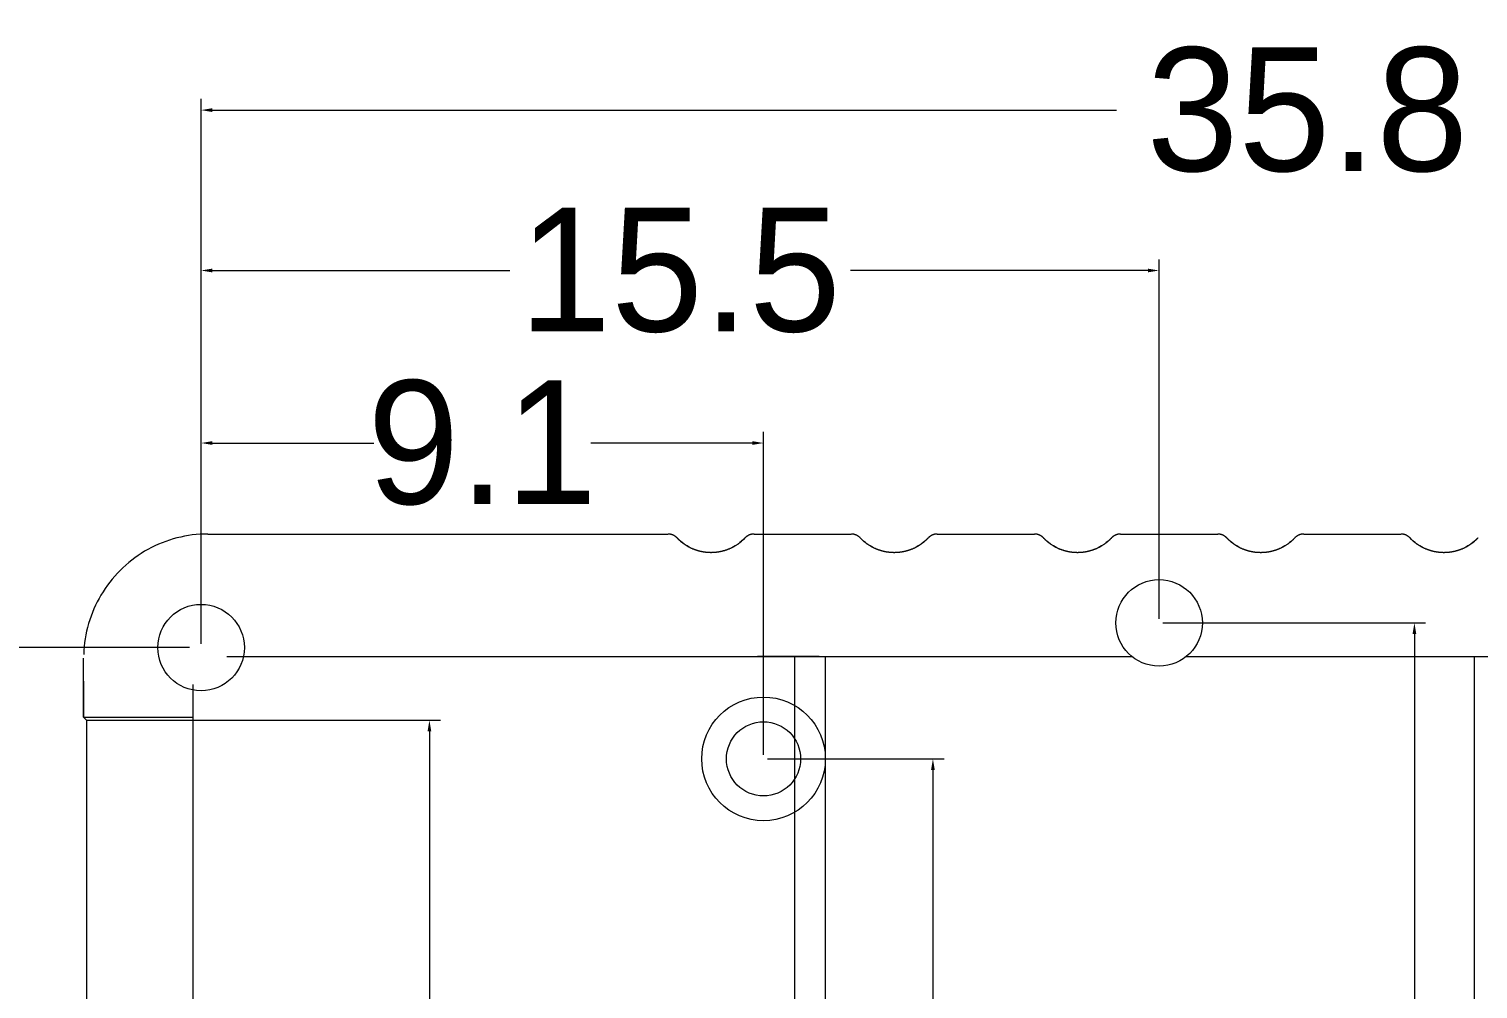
# Model space of a CAD drawing. Extents: x -778 to -614, y -2061 to -1833.
# Drawn here: x -670.5 to -647.05, y -2012.66 to -1997.13 of the extents above; entities that cross this region are included whole.
import ezdxf

# ---------------------------------------------------------------- set-up
doc = ezdxf.new("R2010")
doc.units = 0
doc.header["$MEASUREMENT"] = 0
doc.layers.add('3', color=7, linetype='Continuous')
doc.dimstyles.get("Standard").update_dxf_attribs({"dimtxt": 0.18, "dimasz": 0.18, "dimexe": 0.18, "dimexo": 0.0625, "dimgap": 0.09, "dimtad": 0, "dimtih": 1, "dimtoh": 1, "dimdec": 4, "dimzin": 0, "dimdsep": 46, "dimtxsty": 'Standard', "dimcen": 0.09, "dimadec": 0, "dimazin": 0, "dimtfac": 1, "dimtdec": 4, "dimtofl": 0, "dimtmove": 0, "dimatfit": 3, "dimfxl": 1, "dimtolj": 1, "dimtzin": 0, "dimarcsym": 0})

# ---------------------------------------------------------------- blocks, each defined once
blk = doc.blocks.new('*D84')
at = {"color": 0, "linetype": 'Continuous', "lineweight": 0}
for p, q in [((-667.714, -2007.075), (-667.714, -2003.648)), ((-667.534, -2003.828), (-664.921, -2003.828)), ((-658.794, -2003.828), (-661.407, -2003.828)), ((-658.614, -2008.875), (-658.614, -2003.648))]:
    blk.add_line(p, q, dxfattribs=at)
for points in [[(-667.534, -2003.798), (-667.534, -2003.858), (-667.714, -2003.828)], [(-658.794, -2003.798), (-658.794, -2003.858), (-658.614, -2003.828)]]:
    blk.add_solid(points, dxfattribs=at)
at = {"layer": 'Defpoints', "color": 0, "linetype": 'Continuous', "lineweight": 0}
for p in [(-658.614, -2003.828), (-667.714, -2007.138), (-658.614, -2008.938)]:
    blk.add_point(p, dxfattribs=at)
at = {"color": 0, "linetype": 'Continuous', "lineweight": 0, "insert": (-663.164, -2003.828), "char_height": 2, "attachment_point": 5}
blk.add_mtext('\\A1;9.1', dxfattribs=at)
blk = doc.blocks.new('*D85')
at = {"color": 0, "linetype": 'Continuous', "lineweight": 0}
for p, q in [((-667.714, -2007.013), (-667.714, -2000.857)), ((-652.214, -2006.675), (-652.214, -2000.857)), ((-667.534, -2001.037), (-662.721, -2001.037)), ((-652.394, -2001.037), (-657.207, -2001.037))]:
    blk.add_line(p, q, dxfattribs=at)
for points in [[(-667.534, -2001.007), (-667.534, -2001.067), (-667.714, -2001.037)], [(-652.394, -2001.007), (-652.394, -2001.067), (-652.214, -2001.037)]]:
    blk.add_solid(points, dxfattribs=at)
at = {"layer": 'Defpoints', "color": 0, "linetype": 'Continuous', "lineweight": 0}
for p in [(-652.214, -2001.037), (-652.214, -2006.738), (-667.714, -2007.075)]:
    blk.add_point(p, dxfattribs=at)
at = {"color": 0, "linetype": 'Continuous', "lineweight": 0, "insert": (-659.964, -2001.037), "char_height": 2, "attachment_point": 5}
blk.add_mtext('\\A1;15.5', dxfattribs=at)
blk = doc.blocks.new('*D86')
at = {"color": 0, "linetype": 'Continuous', "lineweight": 0}
for p, q in [((-667.714, -2007.013), (-667.714, -1998.262)), ((-667.534, -1998.442), (-652.904, -1998.442)), ((-632.094, -1998.442), (-646.724, -1998.442)), ((-631.914, -2008.475), (-631.914, -1998.262))]:
    blk.add_line(p, q, dxfattribs=at)
for points in [[(-667.534, -1998.412), (-667.534, -1998.472), (-667.714, -1998.442)], [(-632.094, -1998.412), (-632.094, -1998.472), (-631.914, -1998.442)]]:
    blk.add_solid(points, dxfattribs=at)
at = {"layer": 'Defpoints', "color": 0, "linetype": 'Continuous', "lineweight": 0}
for p in [(-631.914, -1998.442), (-667.714, -2007.075), (-631.914, -2008.538)]:
    blk.add_point(p, dxfattribs=at)
at = {"color": 0, "linetype": 'Continuous', "lineweight": 0, "insert": (-649.814, -1998.442), "char_height": 2, "attachment_point": 5}
blk.add_mtext('\\A1;35.8', dxfattribs=at)
blk = doc.blocks.new('*D89')
at = {"color": 0, "linetype": 'Continuous', "lineweight": 0}
for p, q in [((-667.904, -2007.138), (-672.657, -2007.138)), ((-672.477, -2007.318), (-672.477, -2013.248)), ((-672.477, -2021.358), (-672.477, -2015.428)), ((-667.777, -2021.538), (-672.657, -2021.538))]:
    blk.add_line(p, q, dxfattribs=at)
for points in [[(-672.507, -2007.318), (-672.447, -2007.318), (-672.477, -2007.138)], [(-672.507, -2021.358), (-672.447, -2021.358), (-672.477, -2021.538)]]:
    blk.add_solid(points, dxfattribs=at)
at = {"layer": 'Defpoints', "color": 0, "linetype": 'Continuous', "lineweight": 0}
for p in [(-667.842, -2007.138), (-672.477, -2021.538), (-667.714, -2021.538)]:
    blk.add_point(p, dxfattribs=at)
at = {"color": 0, "linetype": 'Continuous', "lineweight": 0, "insert": (-672.477, -2014.338), "char_height": 2, "attachment_point": 5}
blk.add_mtext('\\A1;14.4', dxfattribs=at)
blk = doc.blocks.new('*D110')
at = {"color": 0, "linetype": 'Continuous', "lineweight": 0}
for p, q in [((-668.643, -2008.311), (-663.84, -2008.311)), ((-664.02, -2008.491), (-664.02, -2013.256)), ((-664.02, -2020.2), (-664.02, -2015.436)), ((-668.643, -2020.38), (-663.84, -2020.38))]:
    blk.add_line(p, q, dxfattribs=at)
for points in [[(-664.05, -2008.491), (-663.99, -2008.491), (-664.02, -2008.311)], [(-664.05, -2020.2), (-663.99, -2020.2), (-664.02, -2020.38)]]:
    blk.add_solid(points, dxfattribs=at)
at = {"layer": 'Defpoints', "color": 0, "linetype": 'Continuous', "lineweight": 0}
for p in [(-668.705, -2008.311), (-668.705, -2020.38), (-664.02, -2020.38)]:
    blk.add_point(p, dxfattribs=at)
at = {"color": 0, "linetype": 'Continuous', "lineweight": 0, "insert": (-664.02, -2014.346), "char_height": 2, "attachment_point": 5}
blk.add_mtext('\\A1;12.07', dxfattribs=at)
blk = doc.blocks.new('*D111')
at = {"color": 0, "linetype": 'Continuous', "lineweight": 0}
for p, q in [((-658.552, -2008.938), (-655.693, -2008.938)), ((-655.873, -2009.118), (-655.873, -2013.248)), ((-655.873, -2019.558), (-655.873, -2015.428)), ((-658.552, -2019.738), (-655.693, -2019.738))]:
    blk.add_line(p, q, dxfattribs=at)
for points in [[(-655.903, -2009.118), (-655.843, -2009.118), (-655.873, -2008.938)], [(-655.903, -2019.558), (-655.843, -2019.558), (-655.873, -2019.738)]]:
    blk.add_solid(points, dxfattribs=at)
at = {"layer": 'Defpoints', "color": 0, "linetype": 'Continuous', "lineweight": 0}
for p in [(-658.614, -2008.938), (-655.873, -2008.938), (-658.614, -2019.738)]:
    blk.add_point(p, dxfattribs=at)
at = {"color": 0, "linetype": 'Continuous', "lineweight": 0, "insert": (-655.873, -2014.338), "char_height": 2, "attachment_point": 5}
blk.add_mtext('\\A1;10.8', dxfattribs=at)
blk = doc.blocks.new('*D112')
at = {"color": 0, "linetype": 'Continuous', "lineweight": 0}
for p, q in [((-652.152, -2006.738), (-647.903, -2006.738)), ((-648.083, -2006.918), (-648.083, -2013.248)), ((-648.083, -2021.758), (-648.083, -2015.428)), ((-652.152, -2021.938), (-647.903, -2021.938))]:
    blk.add_line(p, q, dxfattribs=at)
for points in [[(-648.113, -2006.918), (-648.053, -2006.918), (-648.083, -2006.738)], [(-648.113, -2021.758), (-648.053, -2021.758), (-648.083, -2021.938)]]:
    blk.add_solid(points, dxfattribs=at)
at = {"layer": 'Defpoints', "color": 0, "linetype": 'Continuous', "lineweight": 0}
for p in [(-652.214, -2006.738), (-652.214, -2021.938), (-648.083, -2021.938)]:
    blk.add_point(p, dxfattribs=at)
at = {"color": 0, "linetype": 'Continuous', "lineweight": 0, "insert": (-648.083, -2014.338), "char_height": 2, "attachment_point": 5}
blk.add_mtext('\\A1;15.2', dxfattribs=at)

msp = doc.modelspace()

# ---------------------------------------------------------------- linework, layer by layer
at = {"layer": '3', "color": 213, "linetype": 'Continuous', "lineweight": 0}
for p, q in [((-667.604, -2005.301), (-660.16, -2005.301)), ((-667.604, -2005.301), (-660.16, -2005.301)), ((-658.767, -2005.301), (-657.195, -2005.301)), ((-658.767, -2005.301), (-657.195, -2005.301)), ((-655.802, -2005.301), (-654.23, -2005.301)), ((-655.802, -2005.301), (-654.23, -2005.301)), ((-652.838, -2005.301), (-651.266, -2005.301)), ((-652.838, -2005.301), (-651.266, -2005.301)), ((-649.873, -2005.301), (-648.301, -2005.301)), ((-649.873, -2005.301), (-648.301, -2005.301)), ((-669.614, -2008.265), (-669.614, -2007.31)), ((-669.614, -2008.265), (-669.614, -2007.31)), ((-669.614, -2008.053), (-669.614, -2007.31)), ((-667.299, -2007.284), (-659.905, -2007.284)), ((-663.413, -2007.284), (-652.651, -2007.284)), ((-657.714, -2007.284), (-658.714, -2007.284)), ((-658.114, -2007.284), (-658.114, -2020.891)), ((-658.114, -2007.284), (-658.114, -2021.391)), ((-657.614, -2007.284), (-657.614, -2021.391)), ((-657.614, -2007.284), (-657.614, -2020.891)), ((-651.777, -2007.284), (-635.214, -2007.284)), ((-647.114, -2007.284), (-647.114, -2021.391)), ((-669.614, -2007.682), (-669.614, -2008.265)), ((-667.842, -2020.426), (-667.842, -2007.735)), ((-669.614, -2008.265), (-669.568, -2008.311)), ((-669.614, -2008.265), (-667.842, -2008.265)), ((-669.568, -2008.311), (-669.568, -2020.38)), ((-669.568, -2008.311), (-667.842, -2008.311))]:
    msp.add_line(p, q, dxfattribs=at)
for points in [[(-667.604, -2005.301, 0), (-667.667, -2005.302, 0), (-667.731, -2005.304, 0), (-667.793, -2005.309, 0), (-667.856, -2005.316, 0), (-667.919, -2005.325, 0), (-667.981, -2005.336, 0), (-668.043, -2005.349, 0), (-668.104, -2005.364, 0), (-668.165, -2005.38, 0), (-668.225, -2005.399, 0), (-668.285, -2005.419, 0), (-668.344, -2005.442, 0), (-668.403, -2005.466, 0), (-668.46, -2005.492, 0), (-668.517, -2005.52, 0), (-668.573, -2005.549, 0), (-668.627, -2005.58, 0), (-668.681, -2005.613, 0), (-668.734, -2005.648, 0), (-668.786, -2005.684, 0), (-668.836, -2005.722, 0), (-668.885, -2005.762, 0), (-668.933, -2005.803, 0), (-668.98, -2005.845, 0), (-669.025, -2005.889, 0), (-669.069, -2005.934, 0), (-669.112, -2005.981, 0), (-669.153, -2006.029, 0), (-669.192, -2006.078, 0), (-669.23, -2006.129, 0), (-669.267, -2006.181, 0), (-669.301, -2006.233, 0), (-669.334, -2006.287, 0), (-669.365, -2006.342, 0), (-669.395, -2006.398, 0), (-669.423, -2006.454, 0), (-669.449, -2006.512, 0), (-669.473, -2006.57, 0), (-669.495, -2006.629, 0), (-669.516, -2006.689, 0), (-669.534, -2006.749, 0), (-669.551, -2006.81, 0), (-669.566, -2006.872, 0), (-669.578, -2006.934, 0), (-669.589, -2006.996, 0), (-669.598, -2007.058, 0), (-669.605, -2007.121, 0), (-669.61, -2007.184, 0), (-669.613, -2007.247, 0)], [(-667.604, -2005.301, 0), (-667.667, -2005.302, 0), (-667.731, -2005.304, 0), (-667.793, -2005.309, 0), (-667.856, -2005.316, 0), (-667.919, -2005.325, 0), (-667.981, -2005.336, 0), (-668.043, -2005.349, 0), (-668.104, -2005.364, 0), (-668.165, -2005.38, 0), (-668.225, -2005.399, 0), (-668.285, -2005.419, 0), (-668.344, -2005.442, 0), (-668.403, -2005.466, 0), (-668.46, -2005.492, 0), (-668.517, -2005.52, 0), (-668.573, -2005.549, 0), (-668.627, -2005.58, 0), (-668.681, -2005.613, 0), (-668.734, -2005.648, 0), (-668.786, -2005.684, 0), (-668.836, -2005.722, 0), (-668.885, -2005.762, 0), (-668.933, -2005.803, 0), (-668.98, -2005.845, 0), (-669.025, -2005.889, 0), (-669.069, -2005.934, 0), (-669.112, -2005.981, 0), (-669.153, -2006.029, 0), (-669.192, -2006.078, 0), (-669.23, -2006.129, 0), (-669.267, -2006.181, 0), (-669.301, -2006.233, 0), (-669.334, -2006.287, 0), (-669.365, -2006.342, 0), (-669.395, -2006.398, 0), (-669.423, -2006.454, 0), (-669.449, -2006.512, 0), (-669.473, -2006.57, 0), (-669.495, -2006.629, 0), (-669.516, -2006.689, 0), (-669.534, -2006.749, 0), (-669.551, -2006.81, 0), (-669.566, -2006.872, 0), (-669.578, -2006.934, 0), (-669.589, -2006.996, 0), (-669.598, -2007.058, 0), (-669.605, -2007.121, 0), (-669.61, -2007.184, 0), (-669.613, -2007.247, 0)], [(-660.013, -2005.364, 0), (-660.015, -2005.362, 0), (-660.018, -2005.359, 0), (-660.02, -2005.357, 0), (-660.022, -2005.355, 0), (-660.025, -2005.353, 0), (-660.027, -2005.35, 0), (-660.03, -2005.348, 0), (-660.032, -2005.346, 0), (-660.035, -2005.344, 0), (-660.038, -2005.342, 0), (-660.04, -2005.34, 0), (-660.043, -2005.338, 0), (-660.046, -2005.336, 0), (-660.048, -2005.334, 0), (-660.051, -2005.333, 0), (-660.054, -2005.331, 0), (-660.057, -2005.329, 0), (-660.059, -2005.327, 0), (-660.062, -2005.326, 0), (-660.065, -2005.324, 0), (-660.068, -2005.323, 0), (-660.071, -2005.321, 0), (-660.074, -2005.32, 0), (-660.077, -2005.318, 0), (-660.08, -2005.317, 0), (-660.083, -2005.316, 0), (-660.086, -2005.315, 0), (-660.089, -2005.313, 0), (-660.092, -2005.312, 0), (-660.095, -2005.311, 0), (-660.098, -2005.31, 0), (-660.102, -2005.309, 0), (-660.105, -2005.308, 0), (-660.108, -2005.307, 0), (-660.111, -2005.307, 0), (-660.114, -2005.306, 0), (-660.117, -2005.305, 0), (-660.121, -2005.304, 0), (-660.124, -2005.304, 0), (-660.127, -2005.303, 0), (-660.13, -2005.303, 0), (-660.134, -2005.302, 0), (-660.137, -2005.302, 0), (-660.14, -2005.302, 0), (-660.143, -2005.301, 0), (-660.147, -2005.301, 0), (-660.15, -2005.301, 0), (-660.153, -2005.301, 0), (-660.157, -2005.301, 0)], [(-660.013, -2005.364, 0), (-660.015, -2005.362, 0), (-660.018, -2005.359, 0), (-660.02, -2005.357, 0), (-660.023, -2005.355, 0), (-660.025, -2005.353, 0), (-660.027, -2005.35, 0), (-660.03, -2005.348, 0), (-660.032, -2005.346, 0), (-660.035, -2005.344, 0), (-660.038, -2005.342, 0), (-660.04, -2005.34, 0), (-660.043, -2005.338, 0), (-660.046, -2005.336, 0), (-660.048, -2005.334, 0), (-660.051, -2005.333, 0), (-660.054, -2005.331, 0), (-660.057, -2005.329, 0), (-660.059, -2005.327, 0), (-660.062, -2005.326, 0), (-660.065, -2005.324, 0), (-660.068, -2005.323, 0), (-660.071, -2005.321, 0), (-660.074, -2005.32, 0), (-660.077, -2005.318, 0), (-660.08, -2005.317, 0), (-660.083, -2005.316, 0), (-660.086, -2005.315, 0), (-660.089, -2005.313, 0), (-660.092, -2005.312, 0), (-660.095, -2005.311, 0), (-660.098, -2005.31, 0), (-660.102, -2005.309, 0), (-660.105, -2005.308, 0), (-660.108, -2005.307, 0), (-660.111, -2005.307, 0), (-660.114, -2005.306, 0), (-660.117, -2005.305, 0), (-660.121, -2005.304, 0), (-660.124, -2005.304, 0), (-660.127, -2005.303, 0), (-660.13, -2005.303, 0), (-660.134, -2005.302, 0), (-660.137, -2005.302, 0), (-660.14, -2005.301, 0), (-660.143, -2005.301, 0), (-660.147, -2005.301, 0), (-660.15, -2005.301, 0), (-660.153, -2005.301, 0), (-660.157, -2005.301, 0)], [(-658.767, -2005.3, 0), (-658.771, -2005.301, 0), (-658.774, -2005.301, 0), (-658.777, -2005.301, 0), (-658.78, -2005.301, 0), (-658.784, -2005.301, 0), (-658.787, -2005.301, 0), (-658.79, -2005.302, 0), (-658.793, -2005.302, 0), (-658.797, -2005.303, 0), (-658.8, -2005.303, 0), (-658.803, -2005.304, 0), (-658.806, -2005.304, 0), (-658.81, -2005.305, 0), (-658.813, -2005.306, 0), (-658.816, -2005.307, 0), (-658.819, -2005.307, 0), (-658.822, -2005.308, 0), (-658.826, -2005.309, 0), (-658.829, -2005.31, 0), (-658.832, -2005.311, 0), (-658.835, -2005.312, 0), (-658.838, -2005.313, 0), (-658.841, -2005.315, 0), (-658.844, -2005.316, 0), (-658.847, -2005.317, 0), (-658.85, -2005.318, 0), (-658.853, -2005.32, 0), (-658.856, -2005.321, 0), (-658.859, -2005.323, 0), (-658.862, -2005.324, 0), (-658.865, -2005.326, 0), (-658.868, -2005.327, 0), (-658.87, -2005.329, 0), (-658.873, -2005.331, 0), (-658.876, -2005.333, 0), (-658.879, -2005.334, 0), (-658.882, -2005.336, 0), (-658.884, -2005.338, 0), (-658.887, -2005.34, 0), (-658.889, -2005.342, 0), (-658.892, -2005.344, 0), (-658.895, -2005.346, 0), (-658.897, -2005.348, 0), (-658.9, -2005.35, 0), (-658.902, -2005.353, 0), (-658.904, -2005.355, 0), (-658.907, -2005.357, 0), (-658.909, -2005.359, 0), (-658.912, -2005.362, 0)], [(-658.767, -2005.301, 0), (-658.771, -2005.301, 0), (-658.774, -2005.301, 0), (-658.777, -2005.301, 0), (-658.78, -2005.301, 0), (-658.784, -2005.301, 0), (-658.787, -2005.301, 0), (-658.79, -2005.302, 0), (-658.793, -2005.302, 0), (-658.797, -2005.303, 0), (-658.8, -2005.303, 0), (-658.803, -2005.304, 0), (-658.806, -2005.304, 0), (-658.81, -2005.305, 0), (-658.813, -2005.306, 0), (-658.816, -2005.307, 0), (-658.819, -2005.307, 0), (-658.822, -2005.308, 0), (-658.826, -2005.309, 0), (-658.829, -2005.31, 0), (-658.832, -2005.311, 0), (-658.835, -2005.312, 0), (-658.838, -2005.313, 0), (-658.841, -2005.315, 0), (-658.844, -2005.316, 0), (-658.847, -2005.317, 0), (-658.85, -2005.318, 0), (-658.853, -2005.32, 0), (-658.856, -2005.321, 0), (-658.859, -2005.323, 0), (-658.862, -2005.324, 0), (-658.865, -2005.326, 0), (-658.868, -2005.327, 0), (-658.87, -2005.329, 0), (-658.873, -2005.331, 0), (-658.876, -2005.333, 0), (-658.879, -2005.334, 0), (-658.882, -2005.336, 0), (-658.884, -2005.338, 0), (-658.887, -2005.34, 0), (-658.889, -2005.342, 0), (-658.892, -2005.344, 0), (-658.895, -2005.346, 0), (-658.897, -2005.348, 0), (-658.9, -2005.35, 0), (-658.902, -2005.353, 0), (-658.905, -2005.355, 0), (-658.907, -2005.357, 0), (-658.909, -2005.359, 0), (-658.912, -2005.362, 0)], [(-657.048, -2005.364, 0), (-657.051, -2005.362, 0), (-657.053, -2005.359, 0), (-657.055, -2005.357, 0), (-657.058, -2005.355, 0), (-657.06, -2005.353, 0), (-657.063, -2005.35, 0), (-657.065, -2005.348, 0), (-657.068, -2005.346, 0), (-657.07, -2005.344, 0), (-657.073, -2005.342, 0), (-657.075, -2005.34, 0), (-657.078, -2005.338, 0), (-657.081, -2005.336, 0), (-657.083, -2005.334, 0), (-657.086, -2005.333, 0), (-657.089, -2005.331, 0), (-657.092, -2005.329, 0), (-657.095, -2005.327, 0), (-657.097, -2005.326, 0), (-657.1, -2005.324, 0), (-657.103, -2005.323, 0), (-657.106, -2005.321, 0), (-657.109, -2005.32, 0), (-657.112, -2005.318, 0), (-657.115, -2005.317, 0), (-657.118, -2005.316, 0), (-657.121, -2005.315, 0), (-657.124, -2005.313, 0), (-657.127, -2005.312, 0), (-657.13, -2005.311, 0), (-657.134, -2005.31, 0), (-657.137, -2005.309, 0), (-657.14, -2005.308, 0), (-657.143, -2005.307, 0), (-657.146, -2005.307, 0), (-657.149, -2005.306, 0), (-657.153, -2005.305, 0), (-657.156, -2005.304, 0), (-657.159, -2005.304, 0), (-657.162, -2005.303, 0), (-657.166, -2005.303, 0), (-657.169, -2005.302, 0), (-657.172, -2005.302, 0), (-657.175, -2005.302, 0), (-657.179, -2005.301, 0), (-657.182, -2005.301, 0), (-657.185, -2005.301, 0), (-657.188, -2005.301, 0), (-657.192, -2005.301, 0)], [(-657.048, -2005.364, 0), (-657.051, -2005.362, 0), (-657.053, -2005.359, 0), (-657.055, -2005.357, 0), (-657.058, -2005.355, 0), (-657.06, -2005.353, 0), (-657.063, -2005.35, 0), (-657.065, -2005.348, 0), (-657.068, -2005.346, 0), (-657.07, -2005.344, 0), (-657.073, -2005.342, 0), (-657.075, -2005.34, 0), (-657.078, -2005.338, 0), (-657.081, -2005.336, 0), (-657.083, -2005.334, 0), (-657.086, -2005.333, 0), (-657.089, -2005.331, 0), (-657.092, -2005.329, 0), (-657.095, -2005.327, 0), (-657.097, -2005.326, 0), (-657.1, -2005.324, 0), (-657.103, -2005.323, 0), (-657.106, -2005.321, 0), (-657.109, -2005.32, 0), (-657.112, -2005.318, 0), (-657.115, -2005.317, 0), (-657.118, -2005.316, 0), (-657.121, -2005.315, 0), (-657.124, -2005.313, 0), (-657.127, -2005.312, 0), (-657.13, -2005.311, 0), (-657.134, -2005.31, 0), (-657.137, -2005.309, 0), (-657.14, -2005.308, 0), (-657.143, -2005.307, 0), (-657.146, -2005.307, 0), (-657.149, -2005.306, 0), (-657.153, -2005.305, 0), (-657.156, -2005.304, 0), (-657.159, -2005.304, 0), (-657.162, -2005.303, 0), (-657.166, -2005.303, 0), (-657.169, -2005.302, 0), (-657.172, -2005.302, 0), (-657.175, -2005.301, 0), (-657.179, -2005.301, 0), (-657.182, -2005.301, 0), (-657.185, -2005.301, 0), (-657.188, -2005.301, 0), (-657.192, -2005.301, 0)], [(-655.802, -2005.3, 0), (-655.806, -2005.301, 0), (-655.809, -2005.301, 0), (-655.812, -2005.301, 0), (-655.816, -2005.301, 0), (-655.819, -2005.301, 0), (-655.822, -2005.301, 0), (-655.825, -2005.302, 0), (-655.829, -2005.302, 0), (-655.832, -2005.303, 0), (-655.835, -2005.303, 0), (-655.838, -2005.304, 0), (-655.842, -2005.304, 0), (-655.845, -2005.305, 0), (-655.848, -2005.306, 0), (-655.851, -2005.307, 0), (-655.854, -2005.307, 0), (-655.858, -2005.308, 0), (-655.861, -2005.309, 0), (-655.864, -2005.31, 0), (-655.867, -2005.311, 0), (-655.87, -2005.312, 0), (-655.873, -2005.313, 0), (-655.876, -2005.315, 0), (-655.879, -2005.316, 0), (-655.882, -2005.317, 0), (-655.885, -2005.318, 0), (-655.888, -2005.32, 0), (-655.891, -2005.321, 0), (-655.894, -2005.323, 0), (-655.897, -2005.324, 0), (-655.9, -2005.326, 0), (-655.903, -2005.327, 0), (-655.906, -2005.329, 0), (-655.909, -2005.331, 0), (-655.911, -2005.333, 0), (-655.914, -2005.334, 0), (-655.917, -2005.336, 0), (-655.919, -2005.338, 0), (-655.922, -2005.34, 0), (-655.925, -2005.342, 0), (-655.927, -2005.344, 0), (-655.93, -2005.346, 0), (-655.932, -2005.348, 0), (-655.935, -2005.35, 0), (-655.937, -2005.353, 0), (-655.94, -2005.355, 0), (-655.942, -2005.357, 0), (-655.944, -2005.359, 0), (-655.947, -2005.362, 0)], [(-655.802, -2005.301, 0), (-655.806, -2005.301, 0), (-655.809, -2005.301, 0), (-655.812, -2005.301, 0), (-655.816, -2005.301, 0), (-655.819, -2005.301, 0), (-655.822, -2005.301, 0), (-655.825, -2005.302, 0), (-655.829, -2005.302, 0), (-655.832, -2005.303, 0), (-655.835, -2005.303, 0), (-655.838, -2005.304, 0), (-655.842, -2005.304, 0), (-655.845, -2005.305, 0), (-655.848, -2005.306, 0), (-655.851, -2005.307, 0), (-655.854, -2005.307, 0), (-655.858, -2005.308, 0), (-655.861, -2005.309, 0), (-655.864, -2005.31, 0), (-655.867, -2005.311, 0), (-655.87, -2005.312, 0), (-655.873, -2005.313, 0), (-655.876, -2005.315, 0), (-655.879, -2005.316, 0), (-655.882, -2005.317, 0), (-655.885, -2005.318, 0), (-655.888, -2005.32, 0), (-655.891, -2005.321, 0), (-655.894, -2005.323, 0), (-655.897, -2005.324, 0), (-655.9, -2005.326, 0), (-655.903, -2005.327, 0), (-655.906, -2005.329, 0), (-655.909, -2005.331, 0), (-655.911, -2005.333, 0), (-655.914, -2005.334, 0), (-655.917, -2005.336, 0), (-655.919, -2005.338, 0), (-655.922, -2005.34, 0), (-655.925, -2005.342, 0), (-655.927, -2005.344, 0), (-655.93, -2005.346, 0), (-655.932, -2005.348, 0), (-655.935, -2005.35, 0), (-655.937, -2005.353, 0), (-655.94, -2005.355, 0), (-655.942, -2005.357, 0), (-655.944, -2005.359, 0), (-655.947, -2005.362, 0)], [(-654.084, -2005.364, 0), (-654.086, -2005.362, 0), (-654.088, -2005.359, 0), (-654.091, -2005.357, 0), (-654.093, -2005.355, 0), (-654.095, -2005.353, 0), (-654.098, -2005.35, 0), (-654.1, -2005.348, 0), (-654.103, -2005.346, 0), (-654.105, -2005.344, 0), (-654.108, -2005.342, 0), (-654.111, -2005.34, 0), (-654.113, -2005.338, 0), (-654.116, -2005.336, 0), (-654.119, -2005.334, 0), (-654.121, -2005.333, 0), (-654.124, -2005.331, 0), (-654.127, -2005.329, 0), (-654.13, -2005.327, 0), (-654.133, -2005.326, 0), (-654.136, -2005.324, 0), (-654.139, -2005.323, 0), (-654.141, -2005.321, 0), (-654.144, -2005.32, 0), (-654.147, -2005.318, 0), (-654.15, -2005.317, 0), (-654.153, -2005.316, 0), (-654.156, -2005.315, 0), (-654.16, -2005.313, 0), (-654.163, -2005.312, 0), (-654.166, -2005.311, 0), (-654.169, -2005.31, 0), (-654.172, -2005.309, 0), (-654.175, -2005.308, 0), (-654.178, -2005.307, 0), (-654.182, -2005.307, 0), (-654.185, -2005.306, 0), (-654.188, -2005.305, 0), (-654.191, -2005.304, 0), (-654.194, -2005.304, 0), (-654.198, -2005.303, 0), (-654.201, -2005.303, 0), (-654.204, -2005.302, 0), (-654.207, -2005.302, 0), (-654.211, -2005.302, 0), (-654.214, -2005.301, 0), (-654.217, -2005.301, 0), (-654.22, -2005.301, 0), (-654.224, -2005.301, 0), (-654.227, -2005.301, 0)], [(-654.084, -2005.364, 0), (-654.086, -2005.362, 0), (-654.088, -2005.359, 0), (-654.091, -2005.357, 0), (-654.093, -2005.355, 0), (-654.095, -2005.353, 0), (-654.098, -2005.35, 0), (-654.1, -2005.348, 0), (-654.103, -2005.346, 0), (-654.105, -2005.344, 0), (-654.108, -2005.342, 0), (-654.111, -2005.34, 0), (-654.113, -2005.338, 0), (-654.116, -2005.336, 0), (-654.119, -2005.334, 0), (-654.121, -2005.333, 0), (-654.124, -2005.331, 0), (-654.127, -2005.329, 0), (-654.13, -2005.327, 0), (-654.133, -2005.326, 0), (-654.136, -2005.324, 0), (-654.139, -2005.323, 0), (-654.141, -2005.321, 0), (-654.144, -2005.32, 0), (-654.147, -2005.318, 0), (-654.15, -2005.317, 0), (-654.153, -2005.316, 0), (-654.156, -2005.315, 0), (-654.16, -2005.313, 0), (-654.163, -2005.312, 0), (-654.166, -2005.311, 0), (-654.169, -2005.31, 0), (-654.172, -2005.309, 0), (-654.175, -2005.308, 0), (-654.178, -2005.307, 0), (-654.182, -2005.307, 0), (-654.185, -2005.306, 0), (-654.188, -2005.305, 0), (-654.191, -2005.304, 0), (-654.194, -2005.304, 0), (-654.198, -2005.303, 0), (-654.201, -2005.303, 0), (-654.204, -2005.302, 0), (-654.207, -2005.302, 0), (-654.211, -2005.301, 0), (-654.214, -2005.301, 0), (-654.217, -2005.301, 0), (-654.22, -2005.301, 0), (-654.224, -2005.301, 0), (-654.227, -2005.301, 0)], [(-652.838, -2005.3, 0), (-652.841, -2005.301, 0), (-652.844, -2005.301, 0), (-652.848, -2005.301, 0), (-652.851, -2005.301, 0), (-652.854, -2005.301, 0), (-652.857, -2005.301, 0), (-652.861, -2005.302, 0), (-652.864, -2005.302, 0), (-652.867, -2005.303, 0), (-652.87, -2005.303, 0), (-652.874, -2005.304, 0), (-652.877, -2005.304, 0), (-652.88, -2005.305, 0), (-652.883, -2005.306, 0), (-652.887, -2005.307, 0), (-652.89, -2005.307, 0), (-652.893, -2005.308, 0), (-652.896, -2005.309, 0), (-652.899, -2005.31, 0), (-652.902, -2005.311, 0), (-652.905, -2005.312, 0), (-652.908, -2005.313, 0), (-652.912, -2005.315, 0), (-652.915, -2005.316, 0), (-652.918, -2005.317, 0), (-652.921, -2005.318, 0), (-652.924, -2005.32, 0), (-652.927, -2005.321, 0), (-652.929, -2005.323, 0), (-652.932, -2005.324, 0), (-652.935, -2005.326, 0), (-652.938, -2005.327, 0), (-652.941, -2005.329, 0), (-652.944, -2005.331, 0), (-652.947, -2005.333, 0), (-652.949, -2005.334, 0), (-652.952, -2005.336, 0), (-652.955, -2005.338, 0), (-652.957, -2005.34, 0), (-652.96, -2005.342, 0), (-652.963, -2005.344, 0), (-652.965, -2005.346, 0), (-652.968, -2005.348, 0), (-652.97, -2005.35, 0), (-652.973, -2005.353, 0), (-652.975, -2005.355, 0), (-652.977, -2005.357, 0), (-652.98, -2005.359, 0), (-652.982, -2005.362, 0)], [(-652.838, -2005.301, 0), (-652.841, -2005.301, 0), (-652.844, -2005.301, 0), (-652.848, -2005.301, 0), (-652.851, -2005.301, 0), (-652.854, -2005.301, 0), (-652.857, -2005.301, 0), (-652.861, -2005.302, 0), (-652.864, -2005.302, 0), (-652.867, -2005.303, 0), (-652.87, -2005.303, 0), (-652.874, -2005.304, 0), (-652.877, -2005.304, 0), (-652.88, -2005.305, 0), (-652.883, -2005.306, 0), (-652.887, -2005.307, 0), (-652.89, -2005.307, 0), (-652.893, -2005.308, 0), (-652.896, -2005.309, 0), (-652.899, -2005.31, 0), (-652.902, -2005.311, 0), (-652.905, -2005.312, 0), (-652.908, -2005.313, 0), (-652.912, -2005.315, 0), (-652.915, -2005.316, 0), (-652.918, -2005.317, 0), (-652.921, -2005.318, 0), (-652.924, -2005.32, 0), (-652.927, -2005.321, 0), (-652.929, -2005.323, 0), (-652.932, -2005.324, 0), (-652.935, -2005.326, 0), (-652.938, -2005.327, 0), (-652.941, -2005.329, 0), (-652.944, -2005.331, 0), (-652.947, -2005.333, 0), (-652.949, -2005.334, 0), (-652.952, -2005.336, 0), (-652.955, -2005.338, 0), (-652.957, -2005.34, 0), (-652.96, -2005.342, 0), (-652.963, -2005.344, 0), (-652.965, -2005.346, 0), (-652.968, -2005.348, 0), (-652.97, -2005.35, 0), (-652.973, -2005.353, 0), (-652.975, -2005.355, 0), (-652.977, -2005.357, 0), (-652.98, -2005.359, 0), (-652.982, -2005.362, 0)], [(-651.119, -2005.364, 0), (-651.121, -2005.362, 0), (-651.124, -2005.359, 0), (-651.126, -2005.357, 0), (-651.128, -2005.355, 0), (-651.131, -2005.353, 0), (-651.133, -2005.35, 0), (-651.136, -2005.348, 0), (-651.138, -2005.346, 0), (-651.141, -2005.344, 0), (-651.143, -2005.342, 0), (-651.146, -2005.34, 0), (-651.149, -2005.338, 0), (-651.151, -2005.336, 0), (-651.154, -2005.334, 0), (-651.157, -2005.333, 0), (-651.159, -2005.331, 0), (-651.162, -2005.329, 0), (-651.165, -2005.327, 0), (-651.168, -2005.326, 0), (-651.171, -2005.324, 0), (-651.174, -2005.323, 0), (-651.177, -2005.321, 0), (-651.18, -2005.32, 0), (-651.183, -2005.318, 0), (-651.186, -2005.317, 0), (-651.189, -2005.316, 0), (-651.192, -2005.315, 0), (-651.195, -2005.313, 0), (-651.198, -2005.312, 0), (-651.201, -2005.311, 0), (-651.204, -2005.31, 0), (-651.207, -2005.309, 0), (-651.21, -2005.308, 0), (-651.214, -2005.307, 0), (-651.217, -2005.307, 0), (-651.22, -2005.306, 0), (-651.223, -2005.305, 0), (-651.226, -2005.304, 0), (-651.23, -2005.304, 0), (-651.233, -2005.303, 0), (-651.236, -2005.303, 0), (-651.239, -2005.302, 0), (-651.243, -2005.302, 0), (-651.246, -2005.302, 0), (-651.249, -2005.301, 0), (-651.252, -2005.301, 0), (-651.256, -2005.301, 0), (-651.259, -2005.301, 0), (-651.262, -2005.301, 0)], [(-651.119, -2005.364, 0), (-651.121, -2005.362, 0), (-651.124, -2005.359, 0), (-651.126, -2005.357, 0), (-651.128, -2005.355, 0), (-651.131, -2005.353, 0), (-651.133, -2005.35, 0), (-651.136, -2005.348, 0), (-651.138, -2005.346, 0), (-651.141, -2005.344, 0), (-651.143, -2005.342, 0), (-651.146, -2005.34, 0), (-651.149, -2005.338, 0), (-651.151, -2005.336, 0), (-651.154, -2005.334, 0), (-651.157, -2005.333, 0), (-651.159, -2005.331, 0), (-651.162, -2005.329, 0), (-651.165, -2005.327, 0), (-651.168, -2005.326, 0), (-651.171, -2005.324, 0), (-651.174, -2005.323, 0), (-651.177, -2005.321, 0), (-651.18, -2005.32, 0), (-651.183, -2005.318, 0), (-651.186, -2005.317, 0), (-651.189, -2005.316, 0), (-651.192, -2005.315, 0), (-651.195, -2005.313, 0), (-651.198, -2005.312, 0), (-651.201, -2005.311, 0), (-651.204, -2005.31, 0), (-651.207, -2005.309, 0), (-651.21, -2005.308, 0), (-651.214, -2005.307, 0), (-651.217, -2005.307, 0), (-651.22, -2005.306, 0), (-651.223, -2005.305, 0), (-651.226, -2005.304, 0), (-651.23, -2005.304, 0), (-651.233, -2005.303, 0), (-651.236, -2005.303, 0), (-651.239, -2005.302, 0), (-651.243, -2005.302, 0), (-651.246, -2005.301, 0), (-651.249, -2005.301, 0), (-651.252, -2005.301, 0), (-651.256, -2005.301, 0), (-651.259, -2005.301, 0), (-651.262, -2005.301, 0)], [(-649.873, -2005.3, 0), (-649.876, -2005.301, 0), (-649.88, -2005.301, 0), (-649.883, -2005.301, 0), (-649.886, -2005.301, 0), (-649.889, -2005.301, 0), (-649.893, -2005.301, 0), (-649.896, -2005.302, 0), (-649.899, -2005.302, 0), (-649.902, -2005.303, 0), (-649.906, -2005.303, 0), (-649.909, -2005.304, 0), (-649.912, -2005.304, 0), (-649.915, -2005.305, 0), (-649.919, -2005.306, 0), (-649.922, -2005.307, 0), (-649.925, -2005.307, 0), (-649.928, -2005.308, 0), (-649.931, -2005.309, 0), (-649.934, -2005.31, 0), (-649.938, -2005.311, 0), (-649.941, -2005.312, 0), (-649.944, -2005.313, 0), (-649.947, -2005.315, 0), (-649.95, -2005.316, 0), (-649.953, -2005.317, 0), (-649.956, -2005.318, 0), (-649.959, -2005.32, 0), (-649.962, -2005.321, 0), (-649.965, -2005.323, 0), (-649.968, -2005.324, 0), (-649.971, -2005.326, 0), (-649.973, -2005.327, 0), (-649.976, -2005.329, 0), (-649.979, -2005.331, 0), (-649.982, -2005.333, 0), (-649.985, -2005.334, 0), (-649.987, -2005.336, 0), (-649.99, -2005.338, 0), (-649.993, -2005.34, 0), (-649.995, -2005.342, 0), (-649.998, -2005.344, 0), (-650, -2005.346, 0), (-650.003, -2005.348, 0), (-650.005, -2005.35, 0), (-650.008, -2005.353, 0), (-650.01, -2005.355, 0), (-650.013, -2005.357, 0), (-650.015, -2005.359, 0), (-650.017, -2005.362, 0)], [(-649.873, -2005.301, 0), (-649.876, -2005.301, 0), (-649.88, -2005.301, 0), (-649.883, -2005.301, 0), (-649.886, -2005.301, 0), (-649.889, -2005.301, 0), (-649.893, -2005.301, 0), (-649.896, -2005.302, 0), (-649.899, -2005.302, 0), (-649.902, -2005.303, 0), (-649.906, -2005.303, 0), (-649.909, -2005.304, 0), (-649.912, -2005.304, 0), (-649.915, -2005.305, 0), (-649.919, -2005.306, 0), (-649.922, -2005.307, 0), (-649.925, -2005.307, 0), (-649.928, -2005.308, 0), (-649.931, -2005.309, 0), (-649.934, -2005.31, 0), (-649.938, -2005.311, 0), (-649.941, -2005.312, 0), (-649.944, -2005.313, 0), (-649.947, -2005.315, 0), (-649.95, -2005.316, 0), (-649.953, -2005.317, 0), (-649.956, -2005.318, 0), (-649.959, -2005.32, 0), (-649.962, -2005.321, 0), (-649.965, -2005.323, 0), (-649.968, -2005.324, 0), (-649.971, -2005.326, 0), (-649.973, -2005.327, 0), (-649.976, -2005.329, 0), (-649.979, -2005.331, 0), (-649.982, -2005.333, 0), (-649.985, -2005.334, 0), (-649.987, -2005.336, 0), (-649.99, -2005.338, 0), (-649.993, -2005.34, 0), (-649.995, -2005.342, 0), (-649.998, -2005.344, 0), (-650, -2005.346, 0), (-650.003, -2005.348, 0), (-650.005, -2005.35, 0), (-650.008, -2005.353, 0), (-650.01, -2005.355, 0), (-650.013, -2005.357, 0), (-650.015, -2005.359, 0), (-650.017, -2005.362, 0)], [(-648.154, -2005.364, 0), (-648.156, -2005.362, 0), (-648.159, -2005.359, 0), (-648.161, -2005.357, 0), (-648.163, -2005.355, 0), (-648.166, -2005.353, 0), (-648.168, -2005.35, 0), (-648.171, -2005.348, 0), (-648.173, -2005.346, 0), (-648.176, -2005.344, 0), (-648.179, -2005.342, 0), (-648.181, -2005.34, 0), (-648.184, -2005.338, 0), (-648.187, -2005.336, 0), (-648.189, -2005.334, 0), (-648.192, -2005.333, 0), (-648.195, -2005.331, 0), (-648.198, -2005.329, 0), (-648.2, -2005.327, 0), (-648.203, -2005.326, 0), (-648.206, -2005.324, 0), (-648.209, -2005.323, 0), (-648.212, -2005.321, 0), (-648.215, -2005.32, 0), (-648.218, -2005.318, 0), (-648.221, -2005.317, 0), (-648.224, -2005.316, 0), (-648.227, -2005.315, 0), (-648.23, -2005.313, 0), (-648.233, -2005.312, 0), (-648.236, -2005.311, 0), (-648.239, -2005.31, 0), (-648.243, -2005.309, 0), (-648.246, -2005.308, 0), (-648.249, -2005.307, 0), (-648.252, -2005.307, 0), (-648.255, -2005.306, 0), (-648.258, -2005.305, 0), (-648.262, -2005.304, 0), (-648.265, -2005.304, 0), (-648.268, -2005.303, 0), (-648.271, -2005.303, 0), (-648.275, -2005.302, 0), (-648.278, -2005.302, 0), (-648.281, -2005.302, 0), (-648.284, -2005.301, 0), (-648.288, -2005.301, 0), (-648.291, -2005.301, 0), (-648.294, -2005.301, 0), (-648.298, -2005.301, 0)], [(-648.154, -2005.364, 0), (-648.156, -2005.362, 0), (-648.159, -2005.359, 0), (-648.161, -2005.357, 0), (-648.164, -2005.355, 0), (-648.166, -2005.353, 0), (-648.168, -2005.35, 0), (-648.171, -2005.348, 0), (-648.173, -2005.346, 0), (-648.176, -2005.344, 0), (-648.179, -2005.342, 0), (-648.181, -2005.34, 0), (-648.184, -2005.338, 0), (-648.187, -2005.336, 0), (-648.189, -2005.334, 0), (-648.192, -2005.333, 0), (-648.195, -2005.331, 0), (-648.198, -2005.329, 0), (-648.2, -2005.327, 0), (-648.203, -2005.326, 0), (-648.206, -2005.324, 0), (-648.209, -2005.323, 0), (-648.212, -2005.321, 0), (-648.215, -2005.32, 0), (-648.218, -2005.318, 0), (-648.221, -2005.317, 0), (-648.224, -2005.316, 0), (-648.227, -2005.315, 0), (-648.23, -2005.313, 0), (-648.233, -2005.312, 0), (-648.236, -2005.311, 0), (-648.239, -2005.31, 0), (-648.243, -2005.309, 0), (-648.246, -2005.308, 0), (-648.249, -2005.307, 0), (-648.252, -2005.307, 0), (-648.255, -2005.306, 0), (-648.258, -2005.305, 0), (-648.262, -2005.304, 0), (-648.265, -2005.304, 0), (-648.268, -2005.303, 0), (-648.271, -2005.303, 0), (-648.275, -2005.302, 0), (-648.278, -2005.302, 0), (-648.281, -2005.301, 0), (-648.284, -2005.301, 0), (-648.288, -2005.301, 0), (-648.291, -2005.301, 0), (-648.294, -2005.301, 0), (-648.298, -2005.301, 0)]]:
    msp.add_polyline3d(points, dxfattribs=at)
for centre, radius in [((-652.214, -2006.738), 0.7), ((-667.714, -2007.138), 0.7), ((-658.614, -2008.938), 1), ((-658.614, -2008.938), 0.6)]:
    msp.add_circle(centre, radius, dxfattribs=at)
for points, degree, knots in [([(-658.914, -2005.364), (-659.02, -2005.478), (-659.164, -2005.54), (-659.235, -2005.57), (-659.311, -2005.586), (-659.386, -2005.602), (-659.464, -2005.602), (-659.54, -2005.602), (-659.616, -2005.586), (-659.691, -2005.57), (-659.763, -2005.54), (-659.906, -2005.478), (-660.013, -2005.364)], 2, [0, 0, 0, 0.25, 0.25, 0.375, 0.375, 0.5, 0.5, 0.625, 0.625, 0.75, 0.75, 1, 1, 1]), ([(-658.914, -2005.364), (-658.948, -2005.4), (-659.103, -2005.536), (-659.464, -2005.652), (-659.824, -2005.536), (-659.979, -2005.4), (-660.013, -2005.364)], 3, [0, 0, 0, 0, 0.121771, 0.5, 0.878229, 1, 1, 1, 1]), ([(-655.949, -2005.364), (-656.056, -2005.478), (-656.199, -2005.54), (-656.27, -2005.57), (-656.346, -2005.586), (-656.422, -2005.602), (-656.499, -2005.602), (-656.575, -2005.602), (-656.652, -2005.586), (-656.727, -2005.57), (-656.798, -2005.54), (-656.941, -2005.478), (-657.048, -2005.364)], 2, [0, 0, 0, 0.25, 0.25, 0.375, 0.375, 0.5, 0.5, 0.625, 0.625, 0.75, 0.75, 1, 1, 1]), ([(-655.949, -2005.364), (-655.983, -2005.4), (-656.139, -2005.536), (-656.499, -2005.652), (-656.859, -2005.536), (-657.014, -2005.4), (-657.048, -2005.364)], 3, [0, 0, 0, 0, 0.121771, 0.5, 0.878229, 1, 1, 1, 1]), ([(-652.984, -2005.364), (-653.091, -2005.478), (-653.235, -2005.54), (-653.305, -2005.57), (-653.381, -2005.586), (-653.457, -2005.602), (-653.534, -2005.602), (-653.61, -2005.602), (-653.687, -2005.586), (-653.762, -2005.57), (-653.833, -2005.54), (-653.977, -2005.478), (-654.084, -2005.364)], 2, [0, 0, 0, 0.25, 0.25, 0.375, 0.375, 0.5, 0.5, 0.625, 0.625, 0.75, 0.75, 1, 1, 1]), ([(-652.984, -2005.364), (-653.019, -2005.4), (-653.174, -2005.536), (-653.534, -2005.652), (-653.894, -2005.536), (-654.049, -2005.4), (-654.084, -2005.364)], 3, [0, 0, 0, 0, 0.121771, 0.5, 0.878229, 1, 1, 1, 1]), ([(-650.02, -2005.364), (-650.126, -2005.478), (-650.27, -2005.54), (-650.34, -2005.57), (-650.416, -2005.586), (-650.492, -2005.602), (-650.569, -2005.602), (-650.645, -2005.602), (-650.722, -2005.586), (-650.797, -2005.57), (-650.869, -2005.54), (-651.012, -2005.478), (-651.119, -2005.364)], 2, [0, 0, 0, 0.25, 0.25, 0.375, 0.375, 0.5, 0.5, 0.625, 0.625, 0.75, 0.75, 1, 1, 1]), ([(-650.02, -2005.364), (-650.054, -2005.4), (-650.209, -2005.536), (-650.569, -2005.652), (-650.929, -2005.536), (-651.085, -2005.4), (-651.119, -2005.364)], 3, [0, 0, 0, 0, 0.121771, 0.5, 0.878229, 1, 1, 1, 1]), ([(-647.055, -2005.364), (-647.161, -2005.478), (-647.305, -2005.54), (-647.376, -2005.57), (-647.452, -2005.586), (-647.527, -2005.602), (-647.605, -2005.602), (-647.681, -2005.602), (-647.757, -2005.586), (-647.832, -2005.57), (-647.904, -2005.54), (-648.047, -2005.478), (-648.154, -2005.364)], 2, [0, 0, 0, 0.25, 0.25, 0.375, 0.375, 0.5, 0.5, 0.625, 0.625, 0.75, 0.75, 1, 1, 1]), ([(-647.055, -2005.364), (-647.089, -2005.4), (-647.244, -2005.536), (-647.605, -2005.652), (-647.965, -2005.536), (-648.12, -2005.4), (-648.154, -2005.364)], 3, [0, 0, 0, 0, 0.121771, 0.5, 0.878229, 1, 1, 1, 1])]:
    msp.add_open_spline(points, degree=degree, knots=knots, dxfattribs=at)

# ---------------------------------------------------------------- dimensions: what is measured, and where the dimension line sits
at = {"linetype": 'Continuous', "lineweight": 0}
for base, p1, p2, picture, middle in [((-631.914, -1998.442), (-667.714, -2007.075), (-631.914, -2008.538), '*D86', (-649.814, -1998.442)), ((-652.214, -2001.037), (-667.714, -2007.075), (-652.214, -2006.738), '*D85', (-659.964, -2001.037)), ((-658.614, -2003.828), (-667.714, -2007.138), (-658.614, -2008.938), '*D84', (-663.164, -2003.828))]:
    dim = msp.add_linear_dim(base=base, p1=p1, p2=p2, dimstyle='Standard', override={"dimtxt": 2, "dimdec": 2, "dimzin": 8, "dimdsep": 0, "dimadec": 4, "dimazin": 2, "dimtdec": 2, "dimlwd": 0, "dimlwe": 0}, dxfattribs=at)
    dim.commit()
    dim.dimension.update_dxf_attribs({"geometry": picture, "text_midpoint": middle})
for base, p1, p2, override, picture, middle in [((-648.083, -2021.938), (-652.214, -2006.738), (-652.214, -2021.938), {"dimtxt": 2, "dimdec": 2, "dimzin": 8, "dimdsep": 0, "dimadec": 2, "dimazin": 2, "dimtdec": 2, "dimlwd": 0, "dimlwe": 0}, '*D112', (-648.083, -2014.338)), ((-672.477, -2021.538), (-667.842, -2007.138), (-667.714, -2021.538), {"dimtxt": 2, "dimdec": 2, "dimzin": 8, "dimdsep": 0, "dimadec": 4, "dimazin": 2, "dimtdec": 2, "dimlwd": 0, "dimlwe": 0}, '*D89', (-672.477, -2014.338)), ((-664.02, -2020.38), (-668.705, -2008.311), (-668.705, -2020.38), {"dimtxt": 2, "dimdec": 2, "dimzin": 8, "dimdsep": 0, "dimadec": 2, "dimazin": 2, "dimtdec": 2, "dimlwd": 0, "dimlwe": 0}, '*D110', (-664.02, -2014.346)), ((-655.873, -2008.938), (-658.614, -2019.738), (-658.614, -2008.938), {"dimtxt": 2, "dimdec": 2, "dimzin": 8, "dimdsep": 0, "dimadec": 2, "dimazin": 2, "dimtdec": 2, "dimlwd": 0, "dimlwe": 0}, '*D111', (-655.873, -2014.338))]:
    dim = msp.add_linear_dim(base=base, p1=p1, p2=p2, angle=90, dimstyle='Standard', override=override, dxfattribs=at)
    dim.commit()
    dim.dimension.update_dxf_attribs({"geometry": picture, "text_midpoint": middle})

doc.saveas('drawing.dxf')
